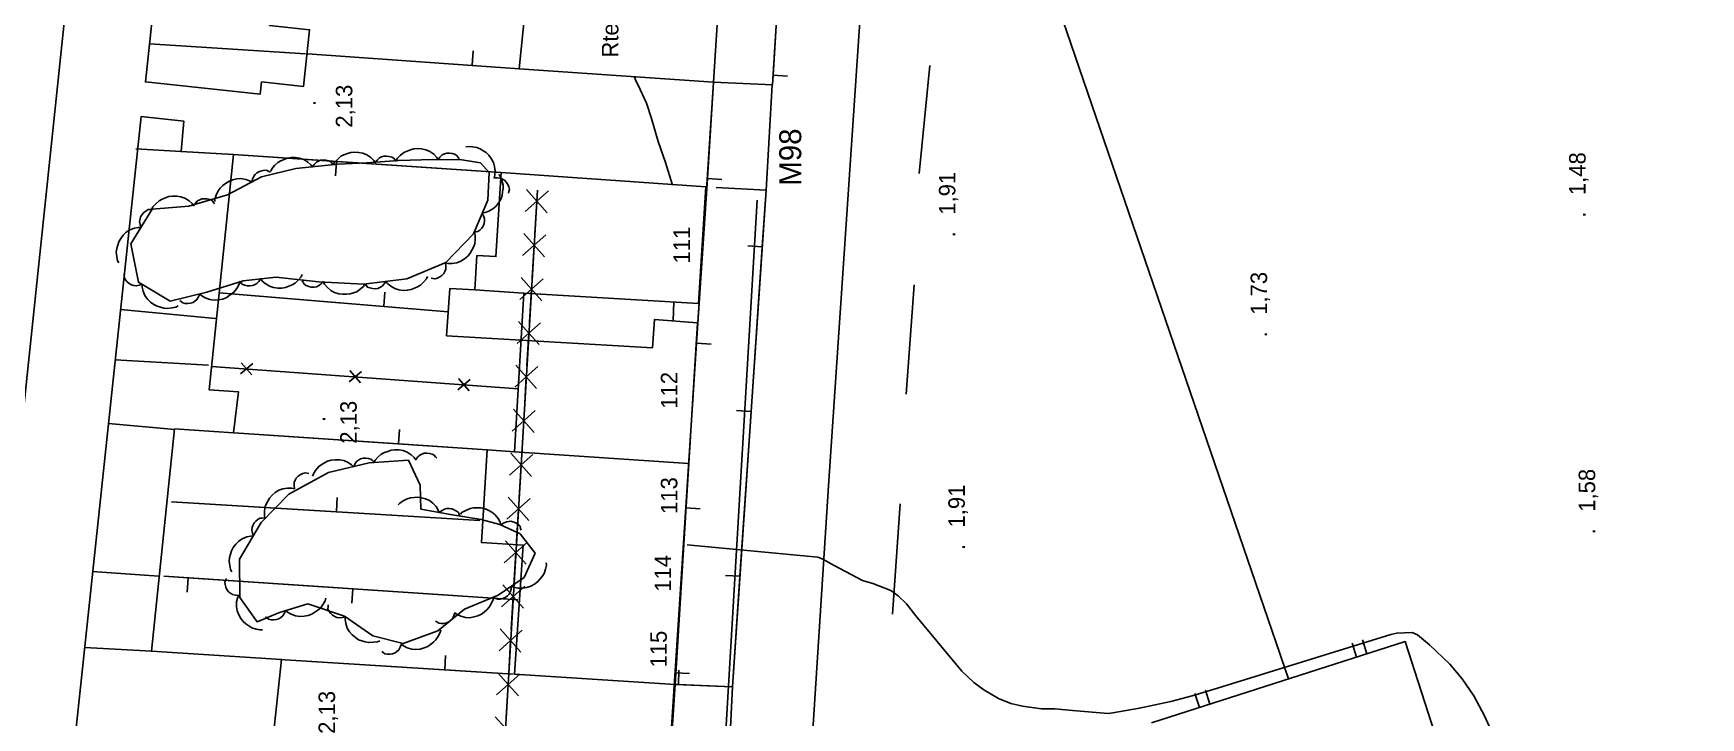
# Model space of a CAD drawing. Extents: x 729854 to 730444, y 4373781 to 4374808.
# Drawn here: x 730061.9 to 730213.5, y 4374238.9 to 4374301.2 of the extents above; entities that cross this region are included whole.
import ezdxf
from ezdxf.enums import TextEntityAlignment as Align

# ---------------------------------------------------------------- set-up
doc = ezdxf.new("R2010")
doc.units = 0
doc.linetypes.add('DIVIDE', pattern=[0])
doc.layers.get('0').update_dxf_attribs({"linetype": 'CONTINUOUS'})
for name, color, linetype in [('1', 7, 'CONTINUOUS'), ('11', 7, 'CONTINUOUS'), ('3', 7, 'CONTINUOUS'), ('33', 7, 'CONTINUOUS'), ('39', 7, 'CONTINUOUS'), ('44', 7, 'CONTINUOUS'), ('48', 7, 'CONTINUOUS'), ('50', 7, 'CONTINUOUS'), ('53', 7, 'CONTINUOUS'), ('PATTERN_CLASS', 7, 'CONTINUOUS')]:
    doc.layers.add(name, color=color, linetype=linetype)

msp = doc.modelspace()

# ---------------------------------------------------------------- linework, layer by layer
at = {"layer": '1', "color": 0, "linetype": 'CONTINUOUS'}
for p, q in [((730176.01, 4374242.46), (730145.35, 4374331.99)), ((730086.85, 4374299.31), (730101.81, 4374298.24)), ((730101.82, 4374298.26), (730101.91, 4374299.56)), ((730101.82, 4374298.24), (730106.09, 4374297.94)), ((730129.19, 4374297.36), (730130.49, 4374297.28)), ((730142.44, 4374288.41), (730143.42, 4374298.23)), ((730128.53, 4374286.89), (730129.09, 4374296.48)), ((730089.49, 4374289.51), (730089.4, 4374288.21)), ((730123.21, 4374287.96), (730124.51, 4374287.87)), ((730128.17, 4374281.74), (730126.87, 4374281.83)), ((730127.17, 4374266.77), (730128.18, 4374281.73)), ((730093.79, 4374276.34), (730093.89, 4374277.64)), ((730141.28, 4374268.34), (730141.99, 4374278.28)), ((730122.23, 4374272.98), (730123.53, 4374272.9)), ((730106.01, 4374268.85), (730078.13, 4374270.88)), ((730081.89, 4374271.13), (730080.78, 4374270.19)), ((730081.8, 4374270.11), (730080.83, 4374271.2)), ((730091.77, 4374270.41), (730090.65, 4374269.47)), ((730091.67, 4374269.39), (730090.71, 4374270.49)), ((730101.55, 4374268.67), (730100.58, 4374269.77)), ((730101.64, 4374269.69), (730100.53, 4374268.75)), ((730127.15, 4374266.77), (730125.86, 4374266.86)), ((730126.15, 4374251.8), (730127.17, 4374266.76)), ((730095.12, 4374263.84), (730095.21, 4374265.14)), ((730074.5, 4374258.56), (730089.47, 4374257.66)), ((730089.48, 4374257.67), (730089.56, 4374258.97)), ((730089.48, 4374257.66), (730102.51, 4374256.87)), ((730121.25, 4374258.01), (730122.55, 4374257.92)), ((730140.01, 4374248.36), (730140.73, 4374258.38)), ((730076.01, 4374251.66), (730073.81, 4374251.81)), ((730076.01, 4374251.65), (730075.93, 4374250.35)), ((730126.14, 4374251.8), (730124.84, 4374251.88)), ((730090.99, 4374250.64), (730090.9, 4374249.34)), ((730182.2, 4374244.44), (730181.8, 4374245.71)), ((730183.15, 4374244.75), (730182.74, 4374246.01)), ((730084.35, 4374244.23), (730099.32, 4374243.29)), ((730099.33, 4374243.3), (730099.41, 4374244.6)), ((730099.33, 4374243.29), (730105.55, 4374242.9)), ((730120.27, 4374243.03), (730121.57, 4374242.95)), ((730120.56, 4374241.96), (730120.61, 4374243.26)), ((730125, 4374232.02), (730125.47, 4374241.73)), ((730167.92, 4374239.86), (730167.51, 4374241.13)), ((730168.87, 4374240.17), (730168.46, 4374241.43))]:
    msp.add_line(p, q, dxfattribs=at)
for points in [[(730127.5, 4374155.53), (730134.2, 4374260.03), (730140.94, 4374359.76), (730147.06, 4374455.62), (730153.08, 4374552.03), (730140.29, 4374553.28), (730137.22, 4374498.82), (730142.61, 4374498.52), (730135.5, 4374395)], [(730083.41, 4374329.96), (730081.71, 4374314.05), (730084.68, 4374313.73), (730084.03, 4374307.67), (730087.7, 4374307.26), (730087.35, 4374304.23), (730083.7, 4374304.62), (730083.41, 4374301.88), (730087.05, 4374301.49), (730086.5, 4374296.33), (730082.68, 4374296.74), (730082.56, 4374295.63), (730072.13, 4374296.75), (730075.79, 4374331.16), (730083.41, 4374329.93)], [(730125.44, 4374323.34), (730123.77, 4374296.71), (730106.09, 4374297.94), (730108.93, 4374325.94), (730125.44, 4374323.34)], [(730125.95, 4374323.23), (730130.72, 4374322.5), (730130.1, 4374312.34), (730129.17, 4374297.37)], [(730129.17, 4374297.36), (730129.12, 4374296.48), (730123.77, 4374296.71), (730123.2, 4374287.96), (730122.22, 4374272.99)], [(730058.76, 4374171.86), (730071.75, 4374293.6), (730075.62, 4374293.17), (730075.36, 4374290.41), (730080.13, 4374290.15)], [(730080.13, 4374290.15), (730077.91, 4374268.76), (730080.57, 4374268.58), (730080.12, 4374264.84), (730074.78, 4374265.2), (730072.67, 4374244.98), (730084.5, 4374244.22), (730083.41, 4374234.04)], [(730104.46, 4374288.52), (730089.49, 4374289.52), (730080.13, 4374290.15)], [(730123.06, 4374287.19), (730122.38, 4374276.61), (730106.52, 4374277.55), (730105.68, 4374263.11), (730103.19, 4374263.28), (730102.66, 4374254.88), (730106.46, 4374254.63), (730105.68, 4374242.89), (730120.26, 4374241.96), (730122.3, 4374274.85), (730118.39, 4374275.13), (730118.21, 4374272.57), (730099.5, 4374273.66), (730099.8, 4374277.97), (730102.05, 4374277.83), (730102.25, 4374280.97), (730103.98, 4374280.86), (730104.46, 4374288.52), (730123.06, 4374287.19)], [(730128.18, 4374281.74), (730128.53, 4374286.89), (730123.99, 4374287.13)], [(730078.83, 4374277.58), (730093.78, 4374276.33), (730099.65, 4374275.84)], [(730122.22, 4374272.98), (730121.24, 4374258.01), (730120.26, 4374243.04)], [(730080.15, 4374264.84), (730095.12, 4374263.83), (730103.19, 4374263.28)], [(730105.96, 4374249.64), (730090.99, 4374250.65), (730076.02, 4374251.66)], [(730120.56, 4374241.95), (730125.47, 4374241.73), (730126.15, 4374251.79)], [(730161.06, 4374155.57), (730155.16, 4374173.6), (730200.78, 4374187.96), (730204.85, 4374189.54), (730202.32, 4374197.15), (730186.62, 4374245.86), (730163.55, 4374238.46)], [(730120.26, 4374243.03), (730119.28, 4374228.06), (730118.93, 4374222.71)], [(730124.03, 4374217.39), (730125, 4374232.02), (730124.66, 4374232.04), (730119.65, 4374232.28), (730120.26, 4374241.96), (730120.55, 4374241.95)]]:
    msp.add_lwpolyline(points, dxfattribs=at)
at = {"layer": '11', "color": 0, "linetype": 'CONTINUOUS'}
msp.add_lwpolyline([(730048.36, 4374146.25), (730048.35, 4374147), (730048.4, 4374147.75), (730048.52, 4374148.48), (730048.7, 4374149.21), (730061.11, 4374267.46), (730077.2, 4374420.9)], dxfattribs=at)
at = {"layer": '3', "color": 0, "linetype": 'CONTINUOUS'}
for p, q in [((730072.5, 4374300.2), (730086.66, 4374299.3)), ((730071.25, 4374290.66), (730075.36, 4374290.41)), ((730106.49, 4374277.54), (730102.05, 4374277.83)), ((730078.49, 4374275.24), (730069.86, 4374276.04)), ((730069.39, 4374271.46), (730077.86, 4374270.98)), ((730074.81, 4374265.14), (730068.77, 4374265.68)), ((730105.68, 4374263.11), (730121.47, 4374262.04)), ((730067.29, 4374252.22), (730073.35, 4374251.81)), ((730072.67, 4374244.98), (730066.62, 4374245.32))]:
    msp.add_line(p, q, dxfattribs=at)
at = {"layer": '33', "color": 0, "linetype": 'CONTINUOUS'}
for p, q in [((730107.69, 4374285.89), (730106.75, 4374286.95)), ((730107.69, 4374285.89), (730108.75, 4374286.83)), ((730107.69, 4374285.89), (730106.63, 4374284.95)), ((730107.69, 4374285.89), (730107.51, 4374282.9)), ((730107.69, 4374285.89), (730108.63, 4374284.83)), ((730107.45, 4374281.9), (730106.4, 4374280.96)), ((730107.45, 4374281.9), (730106.52, 4374282.96)), ((730107.45, 4374281.9), (730107.28, 4374278.9)), ((730107.45, 4374281.9), (730108.51, 4374282.84)), ((730107.45, 4374281.9), (730108.39, 4374280.84)), ((730107.22, 4374277.91), (730106.28, 4374278.96)), ((730107.22, 4374277.91), (730108.27, 4374278.84)), ((730107.22, 4374277.91), (730106.16, 4374276.97)), ((730107.22, 4374277.91), (730107.04, 4374274.91)), ((730107.22, 4374277.91), (730108.16, 4374276.85)), ((730106.98, 4374273.91), (730106.04, 4374274.97)), ((730106.98, 4374273.91), (730108.04, 4374274.85)), ((730106.98, 4374273.91), (730105.92, 4374272.97)), ((730106.98, 4374273.91), (730106.8, 4374270.92)), ((730106.98, 4374273.91), (730107.92, 4374272.86)), ((730106.74, 4374269.92), (730105.69, 4374268.98)), ((730106.74, 4374269.92), (730105.8, 4374270.98)), ((730106.74, 4374269.92), (730106.57, 4374266.93)), ((730106.74, 4374269.92), (730107.8, 4374270.86)), ((730106.74, 4374269.92), (730107.68, 4374268.86)), ((730106.51, 4374265.93), (730105.57, 4374266.98)), ((730106.51, 4374265.93), (730107.56, 4374266.87)), ((730106.51, 4374265.93), (730105.45, 4374264.99)), ((730106.51, 4374265.93), (730106.33, 4374262.93)), ((730106.51, 4374265.93), (730107.45, 4374264.87)), ((730106.27, 4374261.93), (730105.33, 4374262.99)), ((730106.27, 4374261.93), (730107.33, 4374262.87)), ((730106.27, 4374261.93), (730105.21, 4374260.99)), ((730106.27, 4374261.93), (730106.09, 4374258.94)), ((730106.27, 4374261.93), (730107.21, 4374260.88)), ((730106.03, 4374257.94), (730104.98, 4374257)), ((730106.03, 4374257.94), (730105.09, 4374259)), ((730106.03, 4374257.94), (730105.86, 4374254.95)), ((730106.03, 4374257.94), (730107.09, 4374258.88)), ((730106.03, 4374257.94), (730106.97, 4374256.88)), ((730105.8, 4374253.95), (730104.86, 4374255.01)), ((730105.8, 4374253.95), (730106.85, 4374254.89)), ((730105.8, 4374253.95), (730104.74, 4374253.01)), ((730105.8, 4374253.95), (730105.62, 4374250.95)), ((730105.8, 4374253.95), (730106.74, 4374252.89)), ((730105.56, 4374249.95), (730104.62, 4374251.01)), ((730105.56, 4374249.95), (730106.62, 4374250.89)), ((730105.56, 4374249.95), (730104.5, 4374249.02)), ((730105.56, 4374249.95), (730105.38, 4374246.96)), ((730105.56, 4374249.95), (730106.5, 4374248.9)), ((730105.32, 4374245.96), (730104.38, 4374247.02)), ((730105.32, 4374245.96), (730104.27, 4374245.02)), ((730105.32, 4374245.96), (730105.15, 4374242.97)), ((730105.32, 4374245.96), (730106.38, 4374246.9)), ((730105.32, 4374245.96), (730106.26, 4374244.9)), ((730105.09, 4374241.97), (730104.15, 4374243.03)), ((730105.09, 4374241.97), (730106.14, 4374242.91)), ((730105.09, 4374241.97), (730104.03, 4374241.03)), ((730105.09, 4374241.97), (730104.91, 4374238.97)), ((730105.09, 4374241.97), (730106.03, 4374240.91)), ((730104.85, 4374237.98), (730103.91, 4374239.03))]:
    msp.add_line(p, q, dxfattribs=at)
at = {"layer": '39', "color": 0, "linetype": 'CONTINUOUS'}
msp.add_lwpolyline([(730127.73, 4374285.98), (730124.53, 4374232.07), (730119.53, 4374147.67), (730122.02, 4374127.82)], dxfattribs=at)
at = {"layer": '44', "color": 0, "linetype": 'CONTINUOUS'}
msp.add_line((730120.14, 4374276.74), (730120.08, 4374275.01), dxfattribs=at)
for points in [[(730116.59, 4374297.2), (730116.69, 4374296.83), (730116.9, 4374296.44), (730117.66, 4374294.8), (730118.13, 4374293.42), (730118.72, 4374291.33), (730119.39, 4374289.42), (730120.02, 4374287.37)], [(730121.36, 4374254.65), (730133.23, 4374253.53), (730133.64, 4374253.37), (730134.71, 4374252.77), (730137.29, 4374251.42), (730138.24, 4374251.14), (730139.86, 4374250.5), (730140.55, 4374250.02), (730141.3, 4374249.28), (730142.15, 4374248.21), (730146.34, 4374243.17), (730147.41, 4374242.13), (730148.34, 4374241.46), (730149.65, 4374240.69), (730150.78, 4374240.23), (730151.84, 4374240), (730153.56, 4374239.75), (730154.77, 4374239.73), (730156.39, 4374239.58), (730159.62, 4374239.32), (730160.06, 4374239.38), (730162.46, 4374239.81), (730165.31, 4374240.4), (730167.25, 4374240.92), (730169.56, 4374241.61), (730185.31, 4374246.5), (730185.85, 4374246.63), (730187.27, 4374246.69), (730187.74, 4374246.46), (730188.82, 4374245.55), (730190.67, 4374243.8), (730191.81, 4374242.48), (730192.86, 4374240.91), (730193.83, 4374239.1), (730195.14, 4374236.19)]]:
    msp.add_lwpolyline(points, dxfattribs=at)
at = {"layer": '53', "color": 0, "linetype": 'CONTINUOUS'}
for points in [[(730083.51, 4374288.64), (730083.61, 4374288.85), (730083.86, 4374289.13), (730084.16, 4374289.42), (730084.44, 4374289.58), (730084.74, 4374289.7), (730085.04, 4374289.81), (730085.38, 4374289.86), (730085.75, 4374289.86), (730086.14, 4374289.81), (730086.51, 4374289.68), (730086.88, 4374289.45), (730087.16, 4374289.21), (730087.31, 4374289.01), (730087.46, 4374289.24), (730087.66, 4374289.45), (730087.86, 4374289.55), (730088.05, 4374289.63), (730088.31, 4374289.65), (730088.53, 4374289.64), (730088.78, 4374289.58), (730088.98, 4374289.49), (730089.1, 4374289.33), (730089.21, 4374289.21)], [(730089.2, 4374289.23), (730089.31, 4374289.44), (730089.57, 4374289.7), (730089.89, 4374289.98), (730090.17, 4374290.12), (730090.48, 4374290.22), (730090.78, 4374290.32), (730091.13, 4374290.36), (730091.5, 4374290.33), (730091.89, 4374290.26), (730092.24, 4374290.11), (730092.61, 4374289.87), (730092.87, 4374289.61), (730093.01, 4374289.41), (730093.18, 4374289.63), (730093.39, 4374289.83), (730093.59, 4374289.92), (730093.78, 4374289.99), (730094.04, 4374290), (730094.26, 4374289.97), (730094.51, 4374289.9), (730094.7, 4374289.8), (730094.82, 4374289.64), (730094.92, 4374289.51)], [(730094.91, 4374289.59), (730095.03, 4374289.8), (730095.29, 4374290.05), (730095.61, 4374290.32), (730095.9, 4374290.46), (730096.21, 4374290.56), (730096.51, 4374290.65), (730096.86, 4374290.68), (730097.23, 4374290.65), (730097.62, 4374290.57), (730097.97, 4374290.41), (730098.33, 4374290.16), (730098.59, 4374289.9), (730098.72, 4374289.69), (730098.89, 4374289.91), (730099.11, 4374290.1), (730099.31, 4374290.19), (730099.51, 4374290.26), (730099.77, 4374290.26), (730099.99, 4374290.23), (730100.23, 4374290.16), (730100.42, 4374290.05), (730100.54, 4374289.88), (730100.63, 4374289.76)], [(730101.24, 4374290.83), (730101.47, 4374290.88), (730101.84, 4374290.85), (730102.25, 4374290.79), (730102.54, 4374290.66), (730102.82, 4374290.49), (730103.09, 4374290.32), (730103.34, 4374290.07), (730103.56, 4374289.77), (730103.75, 4374289.43), (730103.86, 4374289.06), (730103.91, 4374288.63), (730103.88, 4374288.26), (730103.81, 4374288.02), (730104.09, 4374288.03), (730104.38, 4374288), (730104.57, 4374287.91), (730104.75, 4374287.8), (730104.93, 4374287.61), (730105.05, 4374287.42), (730105.15, 4374287.19), (730105.2, 4374286.97), (730105.15, 4374286.78), (730105.11, 4374286.62)], [(730078.43, 4374285.87), (730078.44, 4374286.1), (730078.56, 4374286.45), (730078.73, 4374286.83), (730078.93, 4374287.08), (730079.16, 4374287.31), (730079.4, 4374287.52), (730079.7, 4374287.7), (730080.05, 4374287.84), (730080.43, 4374287.93), (730080.81, 4374287.95), (730081.25, 4374287.88), (730081.59, 4374287.76), (730081.8, 4374287.63), (730081.87, 4374287.9), (730081.97, 4374288.17), (730082.11, 4374288.33), (730082.26, 4374288.48), (730082.49, 4374288.6), (730082.71, 4374288.67), (730082.96, 4374288.71), (730083.18, 4374288.7), (730083.35, 4374288.6), (730083.49, 4374288.53)], [(730104.26, 4374288.32), (730104.4, 4374288.13), (730104.52, 4374287.78), (730104.63, 4374287.37), (730104.63, 4374287.06), (730104.59, 4374286.74), (730104.54, 4374286.42), (730104.42, 4374286.09), (730104.24, 4374285.77), (730104, 4374285.45), (730103.71, 4374285.2), (730103.33, 4374284.98), (730102.99, 4374284.86), (730102.74, 4374284.82), (730102.86, 4374284.57), (730102.95, 4374284.3), (730102.94, 4374284.08), (730102.92, 4374283.87), (730102.82, 4374283.63), (730102.69, 4374283.45), (730102.52, 4374283.26), (730102.35, 4374283.13), (730102.15, 4374283.1), (730101.99, 4374283.06)], [(730069.7, 4374280.29), (730069.6, 4374280.49), (730069.53, 4374280.86), (730069.48, 4374281.27), (730069.52, 4374281.59), (730069.61, 4374281.9), (730069.71, 4374282.2), (730069.88, 4374282.51), (730070.11, 4374282.8), (730070.38, 4374283.08), (730070.71, 4374283.29), (730071.12, 4374283.44), (730071.48, 4374283.51), (730071.73, 4374283.51), (730071.64, 4374283.78), (730071.6, 4374284.06), (730071.64, 4374284.28), (730071.69, 4374284.48), (730071.83, 4374284.7), (730071.98, 4374284.86), (730072.18, 4374285.02), (730072.37, 4374285.13), (730072.57, 4374285.13), (730072.73, 4374285.14)], [(730072.71, 4374285.17), (730072.81, 4374285.38), (730073.06, 4374285.65), (730073.37, 4374285.94), (730073.65, 4374286.09), (730073.95, 4374286.21), (730074.25, 4374286.32), (730074.6, 4374286.37), (730074.97, 4374286.36), (730075.35, 4374286.3), (730075.72, 4374286.16), (730076.09, 4374285.93), (730076.36, 4374285.69), (730076.51, 4374285.49), (730076.67, 4374285.71), (730076.87, 4374285.92), (730077.06, 4374286.02), (730077.26, 4374286.1), (730077.52, 4374286.12), (730077.74, 4374286.1), (730077.99, 4374286.04), (730078.19, 4374285.95), (730078.31, 4374285.79), (730078.41, 4374285.67)], [(730102.03, 4374283.04), (730102.1, 4374282.81), (730102.09, 4374282.45), (730102.05, 4374282.03), (730101.95, 4374281.73), (730101.8, 4374281.44), (730101.64, 4374281.16), (730101.42, 4374280.89), (730101.13, 4374280.65), (730100.8, 4374280.44), (730100.44, 4374280.3), (730100.01, 4374280.23), (730099.64, 4374280.23), (730099.4, 4374280.28), (730099.43, 4374280.01), (730099.42, 4374279.72), (730099.34, 4374279.52), (730099.24, 4374279.33), (730099.06, 4374279.14), (730098.88, 4374279.01), (730098.66, 4374278.89), (730098.45, 4374278.83), (730098.25, 4374278.87), (730098.09, 4374278.89)], [(730075.1, 4374276.38), (730074.9, 4374276.27), (730074.54, 4374276.19), (730074.12, 4374276.14), (730073.81, 4374276.17), (730073.49, 4374276.25), (730073.19, 4374276.34), (730072.88, 4374276.51), (730072.58, 4374276.73), (730072.3, 4374277), (730072.08, 4374277.33), (730071.92, 4374277.73), (730071.84, 4374278.09), (730071.84, 4374278.34), (730071.57, 4374278.25), (730071.29, 4374278.2), (730071.07, 4374278.23), (730070.87, 4374278.28), (730070.65, 4374278.41), (730070.48, 4374278.56), (730070.32, 4374278.75), (730070.21, 4374278.94), (730070.2, 4374279.15), (730070.19, 4374279.3)], [(730086.38, 4374279.23), (730086.28, 4374279.02), (730086.04, 4374278.75), (730085.74, 4374278.45), (730085.47, 4374278.29), (730085.17, 4374278.17), (730084.87, 4374278.06), (730084.52, 4374278), (730084.15, 4374278), (730083.76, 4374278.05), (730083.4, 4374278.18), (730083.02, 4374278.4), (730082.74, 4374278.64), (730082.59, 4374278.84), (730082.44, 4374278.61), (730082.24, 4374278.4), (730082.05, 4374278.3), (730081.85, 4374278.22), (730081.6, 4374278.19), (730081.37, 4374278.21), (730081.13, 4374278.26), (730080.92, 4374278.35), (730080.8, 4374278.51), (730080.69, 4374278.63)], [(730097.76, 4374279.06), (730097.67, 4374278.85), (730097.43, 4374278.57), (730097.14, 4374278.27), (730096.86, 4374278.1), (730096.57, 4374277.98), (730096.27, 4374277.86), (730095.92, 4374277.8), (730095.55, 4374277.79), (730095.16, 4374277.84), (730094.8, 4374277.96), (730094.42, 4374278.18), (730094.14, 4374278.42), (730093.98, 4374278.61), (730093.83, 4374278.38), (730093.63, 4374278.16), (730093.44, 4374278.06), (730093.25, 4374277.97), (730093, 4374277.94), (730092.77, 4374277.96), (730092.52, 4374278.01), (730092.32, 4374278.09), (730092.19, 4374278.25), (730092.09, 4374278.37)], [(730080.71, 4374278.57), (730080.65, 4374278.34), (730080.47, 4374278.02), (730080.23, 4374277.68), (730079.99, 4374277.47), (730079.72, 4374277.29), (730079.45, 4374277.12), (730079.12, 4374277), (730078.75, 4374276.93), (730078.37, 4374276.9), (730077.98, 4374276.96), (730077.57, 4374277.1), (730077.25, 4374277.29), (730077.06, 4374277.45), (730076.95, 4374277.2), (730076.8, 4374276.95), (730076.63, 4374276.81), (730076.46, 4374276.7), (730076.21, 4374276.62), (730075.99, 4374276.59), (730075.74, 4374276.6), (730075.52, 4374276.65), (730075.37, 4374276.78), (730075.24, 4374276.88)], [(730092.09, 4374278.34), (730091.96, 4374278.15), (730091.67, 4374277.92), (730091.33, 4374277.67), (730091.03, 4374277.56), (730090.72, 4374277.49), (730090.4, 4374277.43), (730090.05, 4374277.43), (730089.69, 4374277.49), (730089.31, 4374277.6), (730088.97, 4374277.79), (730088.64, 4374278.07), (730088.4, 4374278.35), (730088.28, 4374278.57), (730088.09, 4374278.37), (730087.86, 4374278.19), (730087.66, 4374278.12), (730087.46, 4374278.07), (730087.2, 4374278.09), (730086.98, 4374278.14), (730086.74, 4374278.23), (730086.56, 4374278.35), (730086.46, 4374278.53), (730086.38, 4374278.66)], [(730087.31, 4374260.89), (730087.39, 4374261.12), (730087.59, 4374261.42), (730087.85, 4374261.75), (730088.11, 4374261.94), (730088.39, 4374262.1), (730088.67, 4374262.25), (730089.01, 4374262.35), (730089.38, 4374262.39), (730089.77, 4374262.39), (730090.15, 4374262.31), (730090.55, 4374262.13), (730090.85, 4374261.93), (730091.03, 4374261.75), (730091.15, 4374262), (730091.32, 4374262.23), (730091.5, 4374262.36), (730091.68, 4374262.46), (730091.93, 4374262.52), (730092.16, 4374262.53), (730092.41, 4374262.51), (730092.62, 4374262.45), (730092.77, 4374262.31), (730092.88, 4374262.2)], [(730092.89, 4374262.13), (730093, 4374262.34), (730093.25, 4374262.61), (730093.56, 4374262.89), (730093.84, 4374263.04), (730094.15, 4374263.15), (730094.45, 4374263.25), (730094.8, 4374263.3), (730095.17, 4374263.28), (730095.55, 4374263.22), (730095.91, 4374263.07), (730096.28, 4374262.84), (730096.55, 4374262.59), (730096.69, 4374262.39), (730096.86, 4374262.61), (730097.07, 4374262.81), (730097.26, 4374262.91), (730097.46, 4374262.98), (730097.71, 4374263), (730097.94, 4374262.97), (730098.18, 4374262.91), (730098.38, 4374262.82), (730098.5, 4374262.65), (730098.6, 4374262.53)], [(730083, 4374257.03), (730082.94, 4374257.26), (730082.95, 4374257.63), (730082.99, 4374258.05), (730083.1, 4374258.34), (730083.25, 4374258.63), (730083.41, 4374258.91), (730083.64, 4374259.17), (730083.93, 4374259.41), (730084.26, 4374259.62), (730084.62, 4374259.75), (730085.05, 4374259.82), (730085.42, 4374259.82), (730085.66, 4374259.76), (730085.64, 4374260.04), (730085.65, 4374260.33), (730085.73, 4374260.53), (730085.83, 4374260.71), (730086.01, 4374260.9), (730086.19, 4374261.03), (730086.42, 4374261.15), (730086.63, 4374261.21), (730086.83, 4374261.17), (730086.98, 4374261.14)], [(730095.09, 4374258.28), (730095.24, 4374258.45), (730095.55, 4374258.65), (730095.92, 4374258.85), (730096.23, 4374258.92), (730096.55, 4374258.96), (730096.87, 4374258.98), (730097.22, 4374258.94), (730097.58, 4374258.83), (730097.93, 4374258.68), (730098.25, 4374258.45), (730098.54, 4374258.13), (730098.74, 4374257.82), (730098.83, 4374257.59), (730099.05, 4374257.76), (730099.3, 4374257.91), (730099.51, 4374257.95), (730099.72, 4374257.97), (730099.97, 4374257.93), (730100.18, 4374257.85), (730100.4, 4374257.73), (730100.57, 4374257.59), (730100.65, 4374257.4), (730100.71, 4374257.25)], [(730100.75, 4374257.45), (730100.92, 4374257.61), (730101.25, 4374257.79), (730101.63, 4374257.96), (730101.94, 4374258.01), (730102.27, 4374258.02), (730102.59, 4374258.02), (730102.93, 4374257.95), (730103.28, 4374257.81), (730103.62, 4374257.63), (730103.92, 4374257.38), (730104.19, 4374257.04), (730104.37, 4374256.71), (730104.44, 4374256.48), (730104.67, 4374256.63), (730104.93, 4374256.76), (730105.14, 4374256.79), (730105.35, 4374256.8), (730105.6, 4374256.73), (730105.8, 4374256.64), (730106.01, 4374256.5), (730106.17, 4374256.34), (730106.23, 4374256.15), (730106.29, 4374256)], [(730079.98, 4374252.19), (730079.87, 4374252.4), (730079.8, 4374252.76), (730079.74, 4374253.17), (730079.78, 4374253.49), (730079.86, 4374253.8), (730079.95, 4374254.11), (730080.11, 4374254.42), (730080.33, 4374254.72), (730080.61, 4374255), (730080.93, 4374255.21), (730081.33, 4374255.38), (730081.69, 4374255.45), (730081.94, 4374255.46), (730081.85, 4374255.72), (730081.8, 4374256.01), (730081.84, 4374256.22), (730081.89, 4374256.42), (730082.02, 4374256.65), (730082.17, 4374256.81), (730082.36, 4374256.98), (730082.55, 4374257.09), (730082.75, 4374257.09), (730082.91, 4374257.11)], [(730082.78, 4374246.94), (730082.55, 4374246.92), (730082.19, 4374247), (730081.79, 4374247.12), (730081.51, 4374247.28), (730081.26, 4374247.48), (730081.01, 4374247.68), (730080.8, 4374247.96), (730080.61, 4374248.28), (730080.47, 4374248.65), (730080.4, 4374249.03), (730080.41, 4374249.46), (730080.49, 4374249.82), (730080.59, 4374250.05), (730080.31, 4374250.08), (730080.03, 4374250.15), (730079.85, 4374250.26), (730079.68, 4374250.39), (730079.53, 4374250.6), (730079.44, 4374250.81), (730079.36, 4374251.05), (730079.34, 4374251.27), (730079.42, 4374251.46), (730079.47, 4374251.6)], [(730108.56, 4374253.03), (730108.57, 4374252.8), (730108.49, 4374252.44), (730108.36, 4374252.04), (730108.19, 4374251.77), (730107.98, 4374251.52), (730107.77, 4374251.28), (730107.49, 4374251.07), (730107.16, 4374250.9), (730106.8, 4374250.76), (730106.41, 4374250.7), (730105.98, 4374250.72), (730105.62, 4374250.81), (730105.39, 4374250.91), (730105.36, 4374250.63), (730105.29, 4374250.35), (730105.17, 4374250.18), (730105.03, 4374250.01), (730104.82, 4374249.87), (730104.61, 4374249.78), (730104.37, 4374249.71), (730104.15, 4374249.7), (730103.96, 4374249.77), (730103.82, 4374249.83)], [(730088.51, 4374249.8), (730088.46, 4374249.57), (730088.27, 4374249.25), (730088.03, 4374248.91), (730087.79, 4374248.7), (730087.52, 4374248.52), (730087.25, 4374248.35), (730086.92, 4374248.23), (730086.55, 4374248.16), (730086.16, 4374248.14), (730085.78, 4374248.2), (730085.37, 4374248.34), (730085.05, 4374248.53), (730084.87, 4374248.69), (730084.76, 4374248.44), (730084.6, 4374248.19), (730084.43, 4374248.06), (730084.26, 4374247.94), (730084.01, 4374247.86), (730083.79, 4374247.84), (730083.54, 4374247.84), (730083.32, 4374247.89), (730083.17, 4374248.02), (730083.04, 4374248.12)], [(730093.42, 4374245.93), (730093.21, 4374245.84), (730092.84, 4374245.79), (730092.42, 4374245.76), (730092.11, 4374245.82), (730091.8, 4374245.92), (730091.5, 4374246.03), (730091.21, 4374246.22), (730090.92, 4374246.46), (730090.66, 4374246.75), (730090.47, 4374247.09), (730090.33, 4374247.5), (730090.28, 4374247.87), (730090.29, 4374248.11), (730090.03, 4374248.04), (730089.74, 4374248.01), (730089.53, 4374248.06), (730089.33, 4374248.13), (730089.12, 4374248.27), (730088.96, 4374248.43), (730088.81, 4374248.63), (730088.71, 4374248.83), (730088.72, 4374249.04), (730088.72, 4374249.19)], [(730103.78, 4374249.91), (730103.74, 4374249.68), (730103.59, 4374249.34), (730103.38, 4374248.98), (730103.16, 4374248.75), (730102.91, 4374248.54), (730102.66, 4374248.35), (730102.34, 4374248.2), (730101.98, 4374248.1), (730101.6, 4374248.03), (730101.21, 4374248.06), (730100.79, 4374248.16), (730100.45, 4374248.32), (730100.25, 4374248.46), (730100.17, 4374248.2), (730100.03, 4374247.94), (730099.88, 4374247.79), (730099.72, 4374247.66), (730099.48, 4374247.56), (730099.26, 4374247.51), (730099.01, 4374247.49), (730098.79, 4374247.52), (730098.62, 4374247.64), (730098.49, 4374247.72)], [(730098.96, 4374246.93), (730098.92, 4374246.7), (730098.75, 4374246.37), (730098.53, 4374246.01), (730098.31, 4374245.79), (730098.05, 4374245.6), (730097.78, 4374245.42), (730097.46, 4374245.28), (730097.1, 4374245.18), (730096.71, 4374245.14), (730096.33, 4374245.18), (730095.91, 4374245.3), (730095.58, 4374245.46), (730095.39, 4374245.62), (730095.29, 4374245.36), (730095.15, 4374245.1), (730094.99, 4374244.96), (730094.82, 4374244.83), (730094.58, 4374244.74), (730094.36, 4374244.7), (730094.11, 4374244.7), (730093.89, 4374244.73), (730093.73, 4374244.85), (730093.6, 4374244.95)]]:
    msp.add_lwpolyline(points, dxfattribs=at)
at = {"layer": 'PATTERN_CLASS', "color": 0, "linetype": 'CONTINUOUS'}
for p, q in [((730106.09, 4374297.94), (730086.85, 4374299.31)), ((730142.44, 4374288.41), (730143.42, 4374298.23)), ((730080.13, 4374290.15), (730104.46, 4374288.52)), ((730099.65, 4374275.84), (730078.83, 4374277.58)), ((730141.28, 4374268.34), (730141.99, 4374278.28)), ((730078.13, 4374270.88), (730106.01, 4374268.85)), ((730103.19, 4374263.28), (730080.15, 4374264.84)), ((730102.51, 4374256.87), (730074.5, 4374258.56)), ((730140.01, 4374248.36), (730140.73, 4374258.38)), ((730073.81, 4374251.81), (730105.96, 4374249.64)), ((730105.55, 4374242.9), (730084.35, 4374244.23))]:
    msp.add_line(p, q, dxfattribs=at)
for points in [[(730118.93, 4374222.71), (730123.77, 4374296.71), (730129.12, 4374296.48), (730130.72, 4374322.5), (730125.95, 4374323.23)], [(730103.37, 4374288.52), (730103.26, 4374286), (730101.94, 4374282.94), (730099.44, 4374280.31), (730095.88, 4374278.83), (730091.96, 4374278.35), (730087.85, 4374278.58), (730084, 4374278.98), (730081, 4374278.66), (730077.71, 4374277.64), (730074.36, 4374276.82), (730071.49, 4374278.53), (730070.79, 4374282.03), (730072.75, 4374285.17), (730076.06, 4374285.46), (730079.59, 4374286.48), (730082.68, 4374288.1), (730085.79, 4374288.87), (730089.6, 4374289.25), (730092.24, 4374289.38), (730095.14, 4374289.6), (730098.28, 4374289.69), (730100.89, 4374289.67), (730102.57, 4374289.39), (730103.37, 4374288.52)], [(730123.99, 4374287.13), (730128.53, 4374286.89), (730125.47, 4374241.73), (730120.26, 4374241.96), (730119.65, 4374232.28), (730125, 4374232.02), (730119.39, 4374147.82), (730114.08, 4374147.78)], [(730107.54, 4374253.89), (730106.54, 4374251.67), (730104.17, 4374250.07), (730101.12, 4374248.81), (730098.7, 4374246.83), (730095.56, 4374245.67), (730092.79, 4374246.37), (730090.21, 4374248.16), (730086.89, 4374249.3), (730084.31, 4374248.51), (730082.27, 4374247.66), (730080.71, 4374249.86), (730080.68, 4374253.36), (730082.65, 4374256.67), (730085.16, 4374259.26), (730088.75, 4374261.23), (730092.46, 4374262.1), (730096.03, 4374262.35), (730097.11, 4374260.07), (730097.17, 4374257.9), (730099.86, 4374257.41), (730102.63, 4374256.96), (730104.35, 4374256.51), (730106.17, 4374255.66), (730107.54, 4374253.89)], [(730161.06, 4374155.57), (730155.16, 4374173.6), (730200.78, 4374187.96), (730204.85, 4374189.54), (730202.32, 4374197.15), (730186.62, 4374245.86), (730163.55, 4374238.46)]]:
    msp.add_lwpolyline(points, dxfattribs=at)
at = {"layer": 'PATTERN_CLASS', "color": 0, "linetype": 'DIVIDE'}
msp.add_lwpolyline([(730107.75, 4374286.89), (730104.57, 4374233.25), (730099.57, 4374148.87)], dxfattribs=at)

# ---------------------------------------------------------------- texts
at = {"layer": '39', "color": 0, "linetype": 'CONTINUOUS'}
msp.add_text('M98  ', height=2, rotation=90, dxfattribs=at).set_placement((730130.73, 4374290.65), align=Align.MIDDLE)
at = {"layer": '48', "color": 0, "linetype": 'CONTINUOUS'}
for s, p in [(' 2,13', (730090.93, 4374292.03)), ('.', (730087.61, 4374294.55)), (' 1,48', (730203.02, 4374285.89)), (' 1,91', (730145.74, 4374284.11)), ('.', (730203.02, 4374284.39)), ('.', (730145.74, 4374282.61)), (' 1,73', (730174.07, 4374275.01)), ('.', (730174.07, 4374273.51)), (' 2,13', (730091.33, 4374263.29)), ('.', (730088.48, 4374265.81)), (' 1,58', (730203.89, 4374257.1)), (' 1,91', (730146.6, 4374255.67)), ('.', (730203.89, 4374255.6)), ('.', (730146.6, 4374254.17)), (' 2,13', (730089.36, 4374236.91))]:
    msp.add_text(s, height=1.5, rotation=90, dxfattribs=at).set_placement(p)
at = {"layer": '50', "color": 0, "linetype": 'CONTINUOUS'}
for s, p in [('Rte. Navarro', (730115.11, 4374298.95)), ('111', (730121.62, 4374280.23)), ('112', (730120.47, 4374267.03)), ('113', (730120.47, 4374257.46)), ('114', (730119.9, 4374250.39)), ('115', (730119.51, 4374243.5))]:
    msp.add_text(s, height=1.5, rotation=90, dxfattribs=at).set_placement(p)

# ---------------------------------------------------------------- meshes
at = {"color": 0, "linetype": 'CONTINUOUS'}
mesh = msp.add_polyface(dxfattribs=at)
corners = [(730162.5, 4373781), (729854.5, 4374807.5), (730444, 4373781), (730444, 4374807.5), (729854.5, 4373781)]
mesh.append_faces([[corners[k] for k in face] for face in [(0, 1, 4), (1, 0, 2, 3)]], dxfattribs={"vtx0": -1, "color": 0})
mesh = msp.add_polyface(dxfattribs=at)
corners = [(730434, 4373791), (730162.5, 4374611), (730162.5, 4373791), (729864.5, 4374611), (730434, 4374611), (729864.5, 4373791)]
mesh.append_faces([[corners[k] for k in face] for face in [(1, 0, 4), (2, 3, 5)]], dxfattribs={"vtx0": -1, "color": 0})
mesh.append_faces([[corners[k] for k in face] for face in [(0, 1, 3, 2)]], dxfattribs={"vtx0": -1, "vtx2": -1, "color": 0})

doc.saveas('drawing.dxf')
